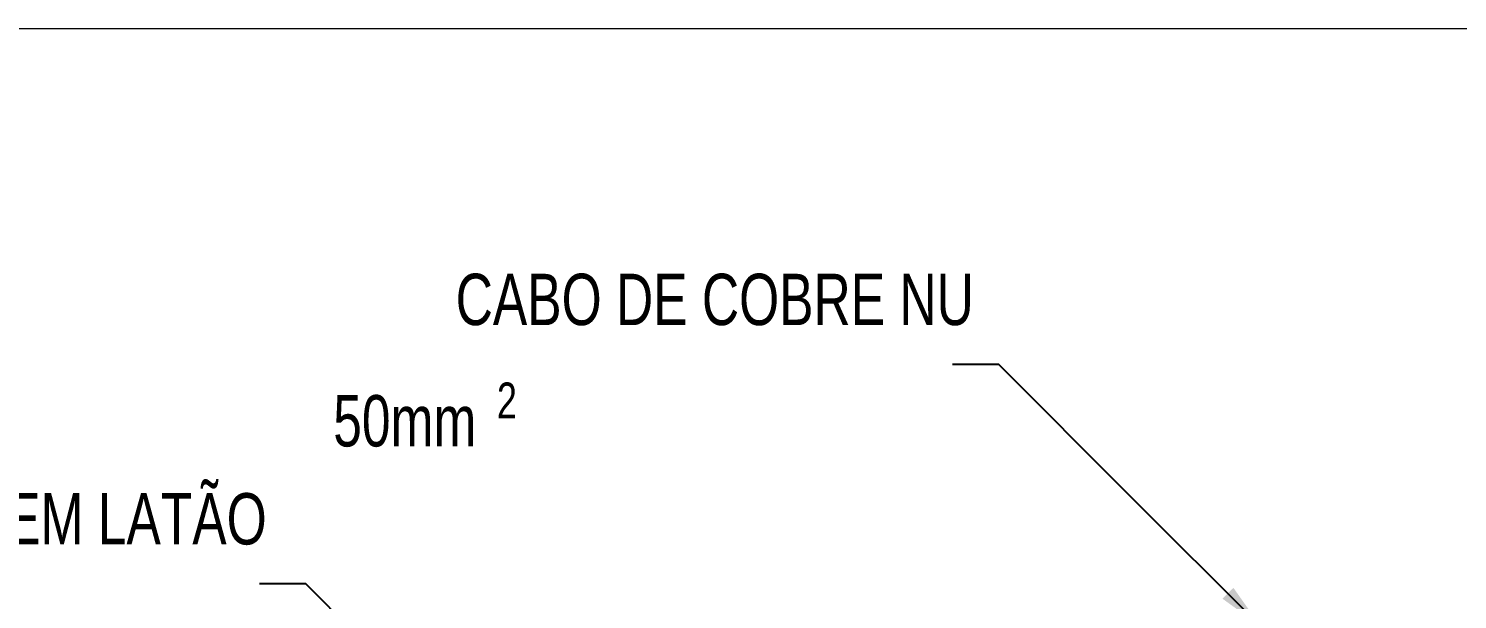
# Model space of a CAD drawing. Header units: inches. Extents: x 462047 to 462370, y 9198028 to 9198209.
# Drawn here: x 462329.182 to 462333.354, y 9198165.196 to 9198166.863 of the extents above; entities that cross this region are included whole.
import ezdxf
from ezdxf.enums import TextEntityAlignment as Align

# ---------------------------------------------------------------- set-up
doc = ezdxf.new("R2010")
doc.units = ezdxf.units.IN
doc.header["$MEASUREMENT"] = 0
doc.layers.add('C02', color=2, linetype='Continuous')
doc.layers.add('C03', color=3, linetype='Continuous')
doc.layers.add('I-LIN_CHAMADA', color=9, linetype='Continuous', lineweight=9)
doc.styles.add('80CL', font='ACENT.shx', dxfattribs={"height": 2})

msp = doc.modelspace()

# ---------------------------------------------------------------- linework, layer by layer
at = {"layer": 'C02'}
for p, q in [((462332.0142, 9198165.8824), (462331.8791, 9198165.8824)), ((462332.3945, 9198165.502), (462332.0142, 9198165.8824)), ((462332.7787, 9198165.1178), (462332.3945, 9198165.502)), ((462329.9912, 9198165.2415), (462329.8561, 9198165.2415)), ((462331.1428, 9198164.0899), (462329.9912, 9198165.2415))]:
    msp.add_line(p, q, dxfattribs=at)
msp.add_solid([(462332.6998, 9198165.2298), (462332.6677, 9198165.1982), (462332.7787, 9198165.1178)], dxfattribs=at)
at = {"layer": 'I-LIN_CHAMADA'}
msp.add_lwpolyline([(462325.6989, 9198166.8634), (462337.9945, 9198166.8634), (462337.9945, 9198152.5492), (462325.6989, 9198152.5492)], close=True, dxfattribs=at)

# ---------------------------------------------------------------- texts
at = {"layer": 'C03', "style": '80CL', "width": 0.75}
for s, p in [('CABO DE COBRE NU', (462331.9417, 9198165.9973)), ('50mm', (462330.4891, 9198165.6428)), ('TENSIONADOR EM LATÃO ', (462329.9188, 9198165.3565))]:
    msp.add_text(s, height=0.15, dxfattribs=at).set_placement(p, align=Align.RIGHT)
msp.add_text('2', height=0.105, dxfattribs=at).set_placement((462330.549, 9198165.7245))

doc.saveas('drawing.dxf')
